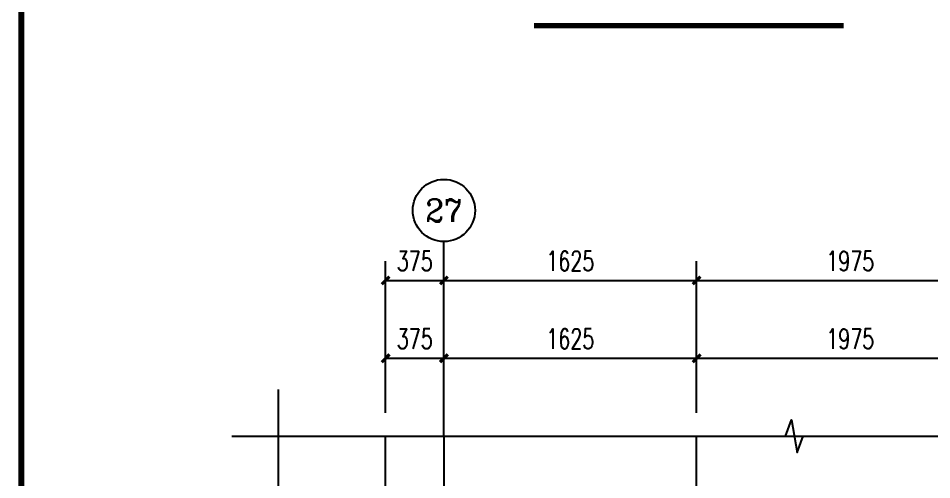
# Model space of a CAD drawing. Extents: x 37906 to 290206, y -18154 to 41246.
# Drawn here: x 80836 to 86710, y 29235 to 32201 of the extents above; entities that cross this region are included whole.
import ezdxf
from ezdxf.enums import TextEntityAlignment as Align

# ---------------------------------------------------------------- set-up
doc = ezdxf.new("R2010")
doc.units = 0
doc.header["$LTSCALE"] = 1000
doc.header["$MEASUREMENT"] = 0
doc.linetypes.add('DOTE', pattern=[2.42, 2, -0.2, 0.02, -0.2])
for name, color, linetype in [('AXIS', 3, 'Continuous'), ('AXIS_TEXT', 7, 'Continuous'), ('DIM_SYMB', 3, 'Continuous'), ('DOTE', 1, 'DOTE'), ('ECA_TK', 7, 'Continuous'), ('PUB_DIM', 3, 'Continuous'), ('tk', 7, 'Continuous')]:
    doc.layers.add(name, color=color, linetype=linetype)
doc.styles.add('_TCH_AXIS', font='COMPLEX', dxfattribs={"bigfont": 'GBCBIG'})
doc.styles.add('_TCH_DIM_T3', font='SIMPLEX', dxfattribs={"width": 0.705882, "bigfont": 'GBCBIG'})
doc.styles.add('COMPLEX', font='COMPLEX.shx', dxfattribs={"width": 0.65})
doc.dimstyles.new('_TCH_ARCH&&50', dxfattribs={"dimtxt": 127.5, "dimasz": 50, "dimexe": 125, "dimexo": 150, "dimgap": 61.25, "dimtad": 1, "dimdec": 0, "dimrnd": 5, "dimzin": 0, "dimdsep": 46, "dimtxsty": '_TCH_DIM_T3', "dimblk": 'ARCHTICK', "dimcen": 0.09, "dimclrt": 7, "dimazin": 2, "dimtfac": 1, "dimtdec": 0, "dimtix": 1, "dimtmove": 2, "dimatfit": 3, "dimfxl": 1, "dimtolj": 1, "dimtzin": 0, "dimarcsym": 0})

# ---------------------------------------------------------------- blocks, each defined once
blk = doc.blocks.new('10B_A1E图框')
at = {"layer": 'ECA_TK', "const_width": 0.8}
blk.add_lwpolyline([(831, 10), (831, 584), (18, 584), (18, 10)], close=True, dxfattribs=at)
blk = doc.blocks.new('_ArchTick')
at = {"color": 0, "linetype": 'ByBlock', "const_width": 0.4}
blk.add_lwpolyline([(-0.5, -0.5), (0.5, 0.5)], dxfattribs=at)
blk = doc.blocks.new('*D953')
at = {"layer": 'Defpoints', "color": 0, "transparency": 16777216}
for p in [(83573.2, 30016), (83198.2, 29516), (83573.2, 29516)]:
    blk.add_point(p, dxfattribs=at)
at = {"layer": 'PUB_DIM', "color": 0, "lineweight": -2, "transparency": 16777216}
for p, q in [((83198.2, 29666), (83198.2, 30141)), ((83573.2, 29666), (83573.2, 30141)), ((83198.2, 30016), (83573.2, 30016))]:
    blk.add_line(p, q, dxfattribs=at)
at = {"layer": 'PUB_DIM', "color": 0, "lineweight": -2, "transparency": 16777216, "xscale": 50, "yscale": 50, "zscale": 50, "rotation": 180}
blk.add_blockref('_ArchTick', (83198.2, 30016), dxfattribs=at)
at = {"layer": 'PUB_DIM', "color": 0, "lineweight": -2, "transparency": 16777216, "xscale": 50, "yscale": 50, "zscale": 50}
blk.add_blockref('_ArchTick', (83573.2, 30016), dxfattribs=at)
at = {"layer": 'PUB_DIM', "color": 7, "transparency": 16777216, "insert": (83385.7, 30141), "char_height": 127.5, "attachment_point": 5, "style": '_TCH_DIM_T3'}
blk.add_mtext('\\A1;375', dxfattribs=at)
blk = doc.blocks.new('*D954')
at = {"layer": 'Defpoints', "color": 0, "transparency": 16777216}
for p in [(85198.2, 30016), (83573.2, 29516), (85198.2, 29516)]:
    blk.add_point(p, dxfattribs=at)
at = {"layer": 'PUB_DIM', "color": 0, "lineweight": -2, "transparency": 16777216}
for p, q in [((83573.2, 29666), (83573.2, 30141)), ((85198.2, 29666), (85198.2, 30141)), ((83573.2, 30016), (85198.2, 30016))]:
    blk.add_line(p, q, dxfattribs=at)
at = {"layer": 'PUB_DIM', "color": 0, "lineweight": -2, "transparency": 16777216, "xscale": 50, "yscale": 50, "zscale": 50, "rotation": 180}
blk.add_blockref('_ArchTick', (83573.2, 30016), dxfattribs=at)
at = {"layer": 'PUB_DIM', "color": 0, "lineweight": -2, "transparency": 16777216, "xscale": 50, "yscale": 50, "zscale": 50}
blk.add_blockref('_ArchTick', (85198.2, 30016), dxfattribs=at)
at = {"layer": 'PUB_DIM', "color": 7, "transparency": 16777216, "insert": (84385.7, 30141), "char_height": 127.5, "attachment_point": 5, "style": '_TCH_DIM_T3'}
blk.add_mtext('\\A1;1625', dxfattribs=at)
blk = doc.blocks.new('*D955')
at = {"layer": 'Defpoints', "color": 0, "transparency": 16777216}
for p in [(87173.2, 30016), (85198.2, 29516), (87173.2, 29516)]:
    blk.add_point(p, dxfattribs=at)
at = {"layer": 'PUB_DIM', "color": 0, "lineweight": -2, "transparency": 16777216}
for p, q in [((85198.2, 29666), (85198.2, 30141)), ((87173.2, 29666), (87173.2, 30141)), ((85198.2, 30016), (87173.2, 30016))]:
    blk.add_line(p, q, dxfattribs=at)
at = {"layer": 'PUB_DIM', "color": 0, "lineweight": -2, "transparency": 16777216, "xscale": 50, "yscale": 50, "zscale": 50, "rotation": 180}
blk.add_blockref('_ArchTick', (85198.2, 30016), dxfattribs=at)
at = {"layer": 'PUB_DIM', "color": 0, "lineweight": -2, "transparency": 16777216, "xscale": 50, "yscale": 50, "zscale": 50}
blk.add_blockref('_ArchTick', (87173.2, 30016), dxfattribs=at)
at = {"layer": 'PUB_DIM', "color": 7, "transparency": 16777216, "insert": (86185.7, 30141), "char_height": 127.5, "attachment_point": 5, "style": '_TCH_DIM_T3'}
blk.add_mtext('\\A1;1975', dxfattribs=at)
blk = doc.blocks.new('*D995')
at = {"layer": 'Defpoints', "color": 0, "transparency": 16777216}
for p in [(83573.2, 30516), (83198.2, 29516), (83573.2, 29516)]:
    blk.add_point(p, dxfattribs=at)
at = {"layer": 'PUB_DIM', "color": 0, "lineweight": -2, "transparency": 16777216}
for p, q in [((83198.2, 29666), (83198.2, 30641)), ((83573.2, 29666), (83573.2, 30641)), ((83198.2, 30516), (83573.2, 30516))]:
    blk.add_line(p, q, dxfattribs=at)
at = {"layer": 'PUB_DIM', "color": 0, "lineweight": -2, "transparency": 16777216, "xscale": 50, "yscale": 50, "zscale": 50, "rotation": 180}
blk.add_blockref('_ArchTick', (83198.2, 30516), dxfattribs=at)
at = {"layer": 'PUB_DIM', "color": 0, "lineweight": -2, "transparency": 16777216, "xscale": 50, "yscale": 50, "zscale": 50}
blk.add_blockref('_ArchTick', (83573.2, 30516), dxfattribs=at)
at = {"layer": 'PUB_DIM', "color": 7, "transparency": 16777216, "insert": (83385.7, 30641), "char_height": 127.5, "attachment_point": 5, "style": '_TCH_DIM_T3'}
blk.add_mtext('\\A1;375', dxfattribs=at)
blk = doc.blocks.new('*D996')
at = {"layer": 'Defpoints', "color": 0, "transparency": 16777216}
for p in [(85198.2, 30516), (83573.2, 29516), (85198.2, 29516)]:
    blk.add_point(p, dxfattribs=at)
at = {"layer": 'PUB_DIM', "color": 0, "lineweight": -2, "transparency": 16777216}
for p, q in [((83573.2, 29666), (83573.2, 30641)), ((85198.2, 29666), (85198.2, 30641)), ((83573.2, 30516), (85198.2, 30516))]:
    blk.add_line(p, q, dxfattribs=at)
at = {"layer": 'PUB_DIM', "color": 0, "lineweight": -2, "transparency": 16777216, "xscale": 50, "yscale": 50, "zscale": 50, "rotation": 180}
blk.add_blockref('_ArchTick', (83573.2, 30516), dxfattribs=at)
at = {"layer": 'PUB_DIM', "color": 0, "lineweight": -2, "transparency": 16777216, "xscale": 50, "yscale": 50, "zscale": 50}
blk.add_blockref('_ArchTick', (85198.2, 30516), dxfattribs=at)
at = {"layer": 'PUB_DIM', "color": 7, "transparency": 16777216, "insert": (84385.7, 30641), "char_height": 127.5, "attachment_point": 5, "style": '_TCH_DIM_T3'}
blk.add_mtext('\\A1;1625', dxfattribs=at)
blk = doc.blocks.new('*D997')
at = {"layer": 'Defpoints', "color": 0, "transparency": 16777216}
for p in [(87173.2, 30516), (85198.2, 29516), (87173.2, 29516)]:
    blk.add_point(p, dxfattribs=at)
at = {"layer": 'PUB_DIM', "color": 0, "lineweight": -2, "transparency": 16777216}
for p, q in [((85198.2, 29666), (85198.2, 30641)), ((87173.2, 29666), (87173.2, 30641)), ((85198.2, 30516), (87173.2, 30516))]:
    blk.add_line(p, q, dxfattribs=at)
at = {"layer": 'PUB_DIM', "color": 0, "lineweight": -2, "transparency": 16777216, "xscale": 50, "yscale": 50, "zscale": 50, "rotation": 180}
blk.add_blockref('_ArchTick', (85198.2, 30516), dxfattribs=at)
at = {"layer": 'PUB_DIM', "color": 0, "lineweight": -2, "transparency": 16777216, "xscale": 50, "yscale": 50, "zscale": 50}
blk.add_blockref('_ArchTick', (87173.2, 30516), dxfattribs=at)
at = {"layer": 'PUB_DIM', "color": 7, "transparency": 16777216, "insert": (86185.7, 30641), "char_height": 127.5, "attachment_point": 5, "style": '_TCH_DIM_T3'}
blk.add_mtext('\\A1;1975', dxfattribs=at)
blk = doc.blocks.new('_AXISO')
blk.add_circle((0, 0), 0.5)
at = {"layer": 'AXIS_TEXT', "style": 'COMPLEX', "width": 1.041667}
blk.add_attdef('A', text='', height=0.56, dxfattribs=at).set_placement((-0.25, -0.28), (0.25, -0.28), align=Align.FIT)

msp = doc.modelspace()

# ---------------------------------------------------------------- linework, layer by layer
msp.add_lwpolyline([(82510.4, 29516), (89142.6, 29516), (89142.6, 25562.3), (82510.4, 25562.3)], close=True)
at = {"layer": 'AXIS'}
msp.add_line((83573.2, 29516), (83573.2, 30766), dxfattribs=at)
at = {"layer": 'DIM_SYMB', "lineweight": -3, "const_width": 35}
msp.add_lwpolyline([(84152.9, 32154.2), (86143.9, 32154.2)], dxfattribs=at)
at = {"layer": 'DIM_SYMB'}
for points in [[(82510.4, 25262.3), (82510.4, 27514.4), (82405.4, 27552.7), (82615.4, 27589.7), (82510.4, 27626.9), (82510.4, 29816)], [(82210.4, 29516), (85770.2, 29516), (85808.5, 29621), (85845.5, 29411), (85882.7, 29516), (89442.6, 29516)]]:
    msp.add_lwpolyline(points, dxfattribs=at)
at = {"layer": 'DOTE'}
for p, q in [((83198.2, 25562.3), (83198.2, 29516)), ((83573.2, 29516), (83573.2, 25562.3)), ((85198.2, 25562.3), (85198.2, 29516))]:
    msp.add_line(p, q, dxfattribs=at)

# ---------------------------------------------------------------- block references
at = {"layer": 'AXIS'}
ref = msp.add_blockref('_AXISO', (83573.2, 30966), dxfattribs=dict(at, xscale=400, yscale=400, zscale=400))
ref.add_attrib('A', '27', dxfattribs={"layer": 'AXIS_TEXT', "height": 147.14, "style": '_TCH_AXIS'}).set_placement((83454.1, 30892.4), (83692.3, 30892.4), align=Align.FIT)
at = {"layer": 'tk', "xscale": 50, "yscale": 50, "zscale": 50}
msp.add_blockref('10B_A1E图框', (79956.2, 11546.3), dxfattribs=at)

# ---------------------------------------------------------------- dimensions: what is measured, and where the dimension line sits
at = {"layer": 'PUB_DIM'}
for p1, p2, distance, picture, middle in [((83198.2, 29516), (83573.2, 29516), 1000, '*D995', (83385.7, 30641)), ((83573.2, 29516), (85198.2, 29516), 1000, '*D996', (84385.7, 30641)), ((85198.2, 29516), (87173.2, 29516), 1000, '*D997', (86185.7, 30641)), ((83198.2, 29516), (83573.2, 29516), 500, '*D953', (83385.7, 30141)), ((83573.2, 29516), (85198.2, 29516), 500, '*D954', (84385.7, 30141)), ((85198.2, 29516), (87173.2, 29516), 500, '*D955', (86185.7, 30141))]:
    dim = msp.add_aligned_dim(p1=p1, p2=p2, distance=distance, dimstyle='_TCH_ARCH&&50', dxfattribs=at)
    dim.commit()
    dim.dimension.update_dxf_attribs({"geometry": picture, "text_midpoint": middle})

doc.saveas('drawing.dxf')
